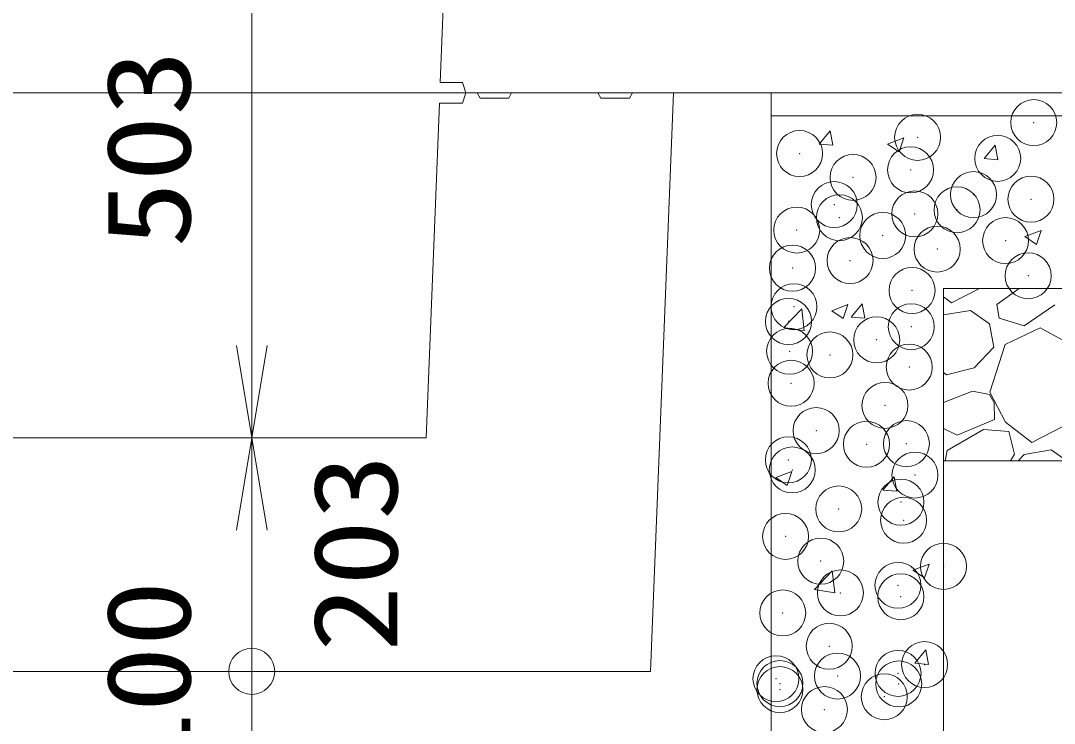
# Model space of a CAD drawing. Units: millimetres at full size. Extents: x 37600 to 71200, y -55520 to -31760.
# Drawn here: x 55152 to 56051, y -50116 to -49505 of the extents above; entities that cross this region are included whole.
import ezdxf
from ezdxf.enums import TextEntityAlignment as Align

# ---------------------------------------------------------------- set-up
doc = ezdxf.new("R2010")
doc.units = ezdxf.units.MM
doc.header["$LTSCALE"] = 80.0044
doc.header["$PDMODE"] = 32
doc.header["$PDSIZE"] = 40
for name, color, linetype, lineweight in [('0_2', 4, 'Continuous', 13), ('寸法', 6, 'Continuous', 13), ('ﾊｯﾁﾝｸﾞ', 4, 'Continuous', 9)]:
    doc.layers.add(name, color=color, linetype=linetype, lineweight=lineweight)
doc.styles.add('ＭＳ ゴシック', font='')
doc.styles.get('ＭＳ ゴシック').set_extended_font_data('MS Gothic')

# ---------------------------------------------------------------- blocks, each defined once
blk = doc.blocks.new('open_arrow')
at = {"color": 0, "linetype": 'Continuous', "lineweight": -2}
blk.add_lwpolyline([(7.5, 1.25), (0, 0), (7.5, -1.25)], dxfattribs=at)
blk = doc.blocks.new('dimension_origin')
at = {"color": 0, "linetype": 'Continuous', "lineweight": -2}
blk.add_circle((0, 0), 1.25, dxfattribs=at)

msp = doc.modelspace()

# ---------------------------------------------------------------- linework, layer by layer
at = {"layer": '0_2', "color": 3}
for points in [[(54352, -49568), (57958, -49568), (57958, -47112), (54352, -47112)], [(55517.24, -49559), (55536.52, -49559), (55539.52, -49568), (54870.48, -49568), (54873.48, -49559), (54892.76, -49559), (54885, -49365), (55525, -49365)]]:
    msp.add_lwpolyline(points, close=True, dxfattribs=at)
msp.add_lwpolyline([(54709.96, -50071), (55700.04, -50071), (55720.04, -49568), (55684.38, -49568), (55681.88, -49572.5), (55656.88, -49572.5), (55654.38, -49568), (55579.38, -49568), (55576.88, -49572.5), (55551.88, -49572.5), (55549.38, -49568), (55539.52, -49568), (55536.52, -49577), (55516.52, -49577), (55505, -49868), (54905, -49868)], dxfattribs=at)
at = {"layer": '0_2', "color": 7}
for points in [[(57958, -49568), (55805, -49568), (55805, -49588), (57958, -49588)], [(54205, -49588), (54205, -49738), (54455, -49738), (54455, -50321), (55955, -50321), (55955, -49738), (58105, -49738), (58105, -49588), (55805, -49588), (55805, -50171), (54605, -50171), (54605, -49588)], [(55955, -49738), (58105, -49738), (58105, -49888), (55955, -49888)]]:
    msp.add_lwpolyline(points, close=True, dxfattribs=at)
at = {"layer": '寸法'}
for p, q in [((55353.33, -49365), (55353.33, -49868)), ((55353.33, -50071), (55353.33, -49868)), ((55353.33, -49991), (55353.33, -50331))]:
    msp.add_line(p, q, dxfattribs=at)
at = {"layer": 'ﾊｯﾁﾝｸﾞ'}
for p, q in [((55846.75, -49612.52), (55856.39, -49601.03)), ((55858.71, -49613.57), (55856.39, -49601.03)), ((55906.35, -49612.47), (55920.35, -49607.1)), ((55916.29, -49619.18), (55920.35, -49607.1)), ((55846.75, -49612.52), (55858.71, -49613.56)), ((55906.35, -49612.47), (55916.3, -49619.18)), ((55990.2, -49625.07), (55999.85, -49613.58)), ((56002.16, -49626.12), (55999.84, -49613.58)), ((55990.2, -49625.07), (56002.16, -49626.12)), ((56025.73, -49693), (56039.73, -49687.62)), ((56035.68, -49699.71), (56039.73, -49687.62)), ((56025.73, -49693), (56035.68, -49699.71)), ((55961.84, -49750.65), (55986.37, -49738)), ((56020.75, -49738), (56001.44, -49752.03)), ((55857.68, -49757.5), (55871.69, -49752.13)), ((55867.63, -49764.21), (55871.69, -49752.13)), ((55874.5, -49762.96), (55884.14, -49751.47)), ((55886.46, -49764), (55884.14, -49751.47)), ((55955, -49745.46), (55961.84, -49750.65)), ((56003.4, -49763.83), (56001.44, -49752.03)), ((56051.62, -49752.16), (56025.14, -49770.68)), ((55816.11, -49771.99), (55831.69, -49755.76)), ((55833.87, -49774.77), (55831.66, -49755.78)), ((55857.68, -49757.5), (55867.63, -49764.21)), ((55874.5, -49762.96), (55886.46, -49764)), ((55955, -49761.09), (55978.54, -49757.17)), ((55978.54, -49757.17), (55994.91, -49768.73)), ((55816.09, -49772.02), (55833.87, -49774.77)), ((55998.65, -49789.21), (55994.91, -49768.73)), ((56025.14, -49770.68), (56003.4, -49763.83)), ((56039.04, -49772.35), (56008.54, -49786.73)), ((56064.97, -49786.48), (56039.04, -49772.35)), ((55981.54, -49807.17), (55998.65, -49789.21)), ((56008.54, -49786.73), (55995.35, -49828.29)), ((55957.43, -49813.01), (55981.54, -49807.17)), ((55955, -49811.19), (55957.43, -49813.01)), ((55980.24, -49827.32), (55955, -49837.24)), ((55994.84, -49830.2), (55980.24, -49827.32)), ((55999.04, -49837.48), (55994.84, -49830.2)), ((55995.35, -49828.29), (56008.84, -49854.45)), ((55999.28, -49851.89), (55999.04, -49837.48)), ((55966.87, -49865.75), (55999.28, -49851.89)), ((55955, -49859.88), (55966.87, -49865.75)), ((55958.24, -49878.82), (55989.77, -49860.62)), ((55989.77, -49860.62), (56011.83, -49862.43)), ((56008.84, -49854.45), (56031.84, -49871.89)), ((56031.84, -49871.89), (56058, -49858.4)), ((56011.83, -49862.43), (56016.78, -49882.2)), ((55956.29, -49888), (55958.24, -49878.82)), ((56024.94, -49882.34), (56048.54, -49878.41)), ((56048.54, -49878.41), (56062.12, -49888)), ((56016.78, -49882.2), (56013.11, -49888)), ((56019.73, -49888), (56024.94, -49882.34)), ((55809.02, -49902.53), (55823.02, -49897.16)), ((55818.97, -49909.24), (55823.02, -49897.16)), ((55809.02, -49902.53), (55818.97, -49909.24)), ((55902.25, -49913.4), (55911.89, -49901.91)), ((55914.21, -49914.44), (55911.89, -49901.91)), ((55902.25, -49913.4), (55914.21, -49914.44)), ((55928.4, -49983.06), (55942.41, -49977.68)), ((55938.35, -49989.77), (55942.41, -49977.68)), ((55842.63, -49999.92), (55858.2, -49983.68)), ((55860.39, -50002.7), (55858.18, -49983.71)), ((55928.4, -49983.06), (55938.35, -49989.77)), ((55842.6, -49999.94), (55860.39, -50002.7)), ((55930, -50063.83), (55939.64, -50052.34)), ((55941.96, -50064.88), (55939.64, -50052.34)), ((55930, -50063.83), (55941.96, -50064.88))]:
    msp.add_line(p, q, dxfattribs=at)
for p in [(56033.44, -49593.86), (55932.41, -49606.66), (55829.73, -49620.74), (56002.05, -49624.95), (55926.31, -49634.92), (55876.24, -49641.51), (55981.02, -49656.5), (55859.94, -49665.11), (56031, -49660.44), (55929.98, -49673.24), (55966.71, -49669.62), (55864.38, -49676.52), (55827.29, -49687.32), (55902.11, -49691.98), (56008.88, -49696.49), (55949.44, -49703.83), (55823.63, -49720.39), (55873.69, -49713.8), (56028.57, -49727.02), (55927.55, -49739.82), (55824.86, -49753.9), (55820.15, -49766.77), (55926.92, -49771.29), (55896.83, -49782.71), (55821.08, -49792.69), (55856.12, -49795.85), (55925.12, -49806.4), (55822.43, -49820.48), (55904.04, -49839.76), (55844.21, -49861.6), (55922.69, -49872.98), (55887.97, -49873.48), (55820, -49887.06), (55823.38, -49895.84), (55930.14, -49900.35), (55917.91, -49923.85), (55863.79, -49929.78), (55920.25, -49939.56), (55817.57, -49953.64), (55848.18, -49975.15), (55954.94, -49979.66), (55915.36, -49996.14), (55865.29, -50002.73), (55917.82, -50006.13), (55815.13, -50020.22), (55855.53, -50049.11), (55938.5, -50065.05), (55809.23, -50077.35), (55862.75, -50075.02), (55915.39, -50072.71), (55812.68, -50081.61), (55812.7, -50086.8), (55916, -50081.86), (55903.46, -50093.02), (55851.4, -50104.21)]:
    msp.add_point(p, dxfattribs=at)

# ---------------------------------------------------------------- block references
at = {"layer": '寸法'}
for name, p, xscale, yscale, rotation in [('open_arrow', (55353.33, -49868), 10.7, 10.7, 90), ('open_arrow', (55353.33, -49868), 10.7, 10.7, 270), ('dimension_origin', (55353.33, -50071), 16, 16, 90), ('dimension_origin', (55353.33, -50071), 16, 16, 90)]:
    msp.add_blockref(name, p, dxfattribs=dict(at, xscale=xscale, yscale=yscale, rotation=rotation))

# ---------------------------------------------------------------- texts
at = {"layer": '寸法', "style": 'ＭＳ ゴシック', "width": 1.15}
for s, p in [('503', (55263.33, -49616.5)), ('203', (55443.33, -49968)), ('100', (55263.33, -50078))]:
    msp.add_text(s, height=73.31, rotation=90, dxfattribs=at).set_placement(p, align=Align.MIDDLE_CENTER)

doc.saveas('drawing.dxf')
